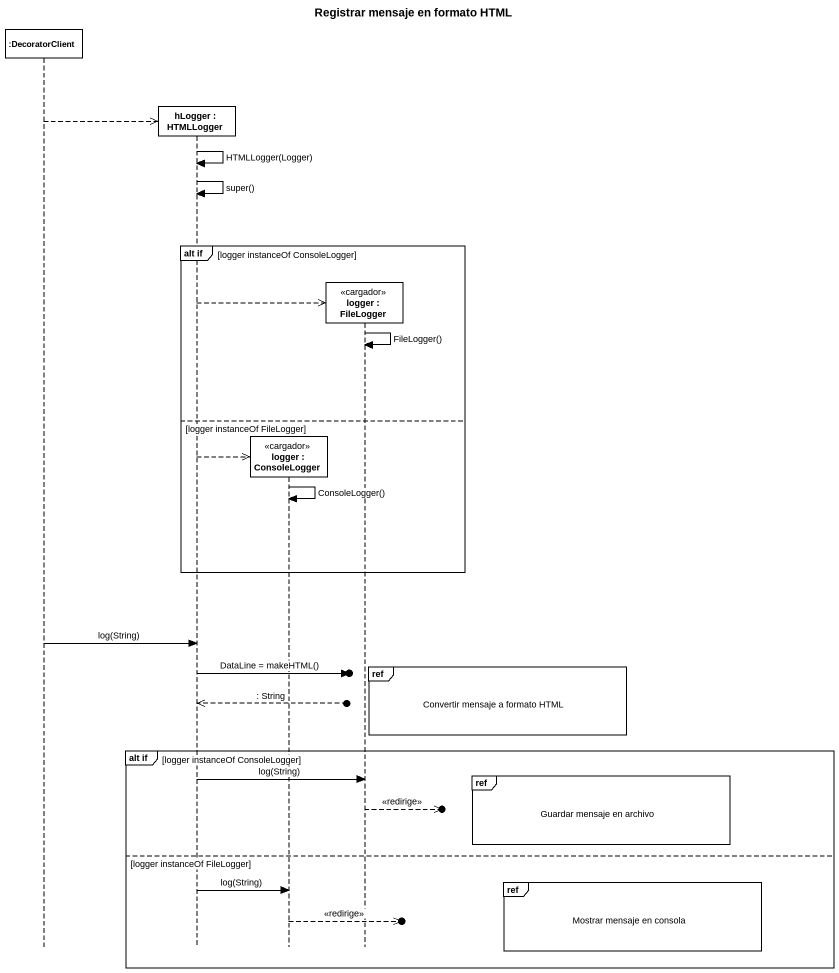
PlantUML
@startuml
title Registrar mensaje en formato HTML
hide footbox
participant ":DecoratorClient" as DecoratorClient
participant "hLogger : HTMLLogger" as hLogger
participant "logger : ConsoleLogger" as logger <<cargador>>
participant "logger : FileLogger" as logger_2 <<cargador>>

DecoratorClient -->> hLogger **
hLogger -> hLogger : HTMLLogger(Logger)
hLogger -> hLogger : super()
group alt if [logger instanceOf ConsoleLogger]
  hLogger -->> logger_2 **
  logger_2 -> logger_2 : FileLogger()
else logger instanceOf FileLogger
  hLogger -->> logger **
  logger -> logger : ConsoleLogger()
end
DecoratorClient -> hLogger : log(String)
ref over logger_2 : Convertir mensaje a formato HTML
hLogger ->o] : DataLine = makeHTML()
hLogger <<--o] : : String
group alt if [logger instanceOf ConsoleLogger]
  ref over logger_2 : Guardar mensaje en archivo
  hLogger -> logger_2 : log(String)
  logger_2 -->>o] : <<redirige>>
else logger instanceOf FileLogger
  ref over logger_2 : Mostrar mensaje en consola
  hLogger -> logger : log(String)
  logger -->>o] : <<redirige>>
end
@enduml
